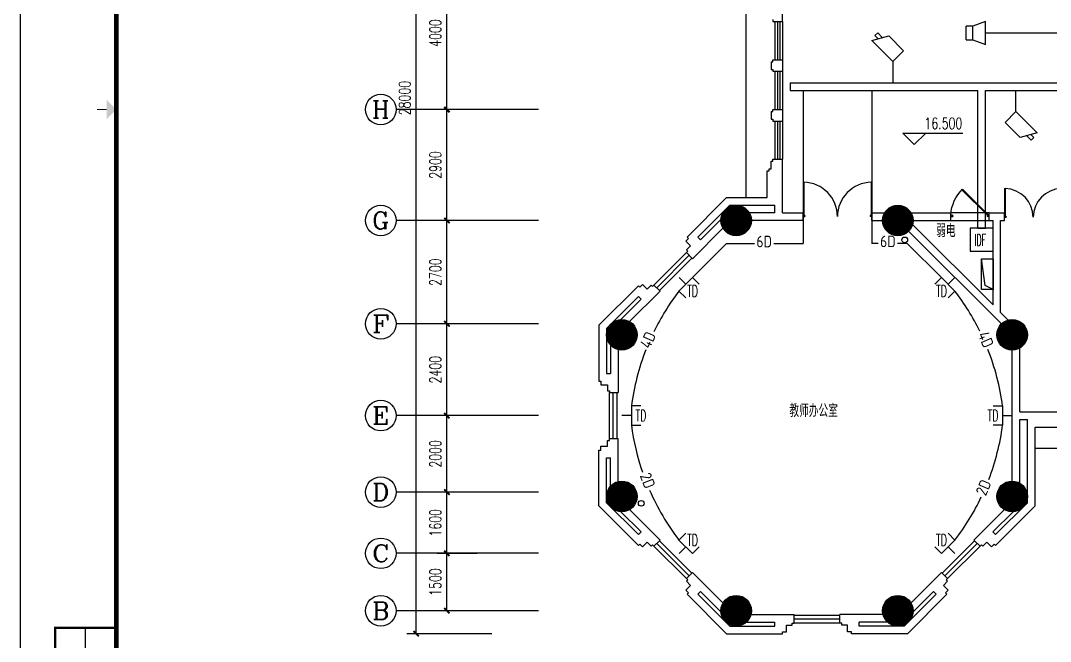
# Model space of a CAD drawing. Extents: x 190999 to 834799, y -200814 to 215286.
# Drawn here: x 190999 to 217912, y -68266 to -52039 of the extents above; entities that cross this region are included whole.
import ezdxf
from ezdxf.enums import TextEntityAlignment as Align

# ---------------------------------------------------------------- set-up
doc = ezdxf.new("R2010")
doc.units = 0
doc.header["$LTSCALE"] = 1000
doc.header["$MEASUREMENT"] = 0
for name, color, linetype in [('00-EQUIP', 3, 'Continuous'), ('00-SIG_TEXT', 7, 'Continuous'), ('00-WIRE-4', 6, 'Continuous'), ('A-墙线', 2, 'Continuous'), ('A-外包装修', 250, 'Continuous'), ('A-外窗', 145, 'Continuous'), ('A-门', 167, 'Continuous'), ('AXIS', 3, 'Continuous'), ('AXIS_TEXT', 7, 'Continuous'), ('COLUMN', 2, 'Continuous'), ('DIM_ELEV', 3, 'Continuous'), ('PUB_HATCH', 250, 'Continuous'), ('PUB_TEXT', 7, 'Continuous'), ('WALL', 4, 'Continuous'), ('图框', 189, 'Continuous'), ('房间名称', 7, 'Continuous'), ('桥架', 1, 'Continuous'), ('电井开洞', 6, 'Continuous'), ('雨水管', 3, 'Continuous')]:
    doc.layers.add(name, color=color, linetype=linetype)
doc.styles.add('-GBCBIGGBENOR', font='GBENOR.shx', dxfattribs={"bigfont": 'GBCBIG.shx'})
doc.styles.add('_COMPLEX', font='COMPLEX.shx', dxfattribs={"width": 0.5})
doc.styles.add('_TCH_AXIS', font='COMPLEX', dxfattribs={"bigfont": 'GBCBIG'})
doc.styles.add('_TCH_DIM', font='SIMPLEX', dxfattribs={"bigfont": 'GBCBIG'})
doc.styles.add('COMPLEX', font='COMPLEX')
doc.styles.add('DIM_FONT', font='SIMPLEX', dxfattribs={"width": 0.7, "bigfont": 'GBCBIG'})
doc.styles.get("Standard").update_dxf_attribs({"font": 'simhei.ttf'})
doc.dimstyles.new('DIMN', dxfattribs={"dimtxt": 300, "dimasz": 100, "dimexe": 250, "dimexo": 300, "dimgap": 150, "dimtad": 1, "dimdec": 0, "dimzin": 0, "dimdsep": 46, "dimtxsty": 'DIM_FONT', "dimblk": 'ARCHTICK', "dimcen": 0.09, "dimclrt": 7, "dimazin": 2, "dimtfac": 1, "dimtdec": 0, "dimtix": 1, "dimtmove": 2, "dimatfit": 3, "dimfxl": 0, "dimtolj": 1, "dimtzin": 0, "dimarcsym": 0})

# ---------------------------------------------------------------- blocks, each defined once
blk = doc.blocks.new('TJAD_TK_A0')
at = {"layer": '图框'}
for p, q in [((973, -441.7), (973, 399.3)), ((990, -412.7), (990, -156.7))]:
    blk.add_line(p, q, dxfattribs=at)
at = {"layer": '图框', "const_width": 1.2}
blk.add_lwpolyline([(2152, -431.7), (2152, 389.3), (998, 389.3), (998, -431.7)], close=True, dxfattribs=at)
at = {"layer": '图框'}
for points, const_width in [([(995.5, -21.2), (993, -21.2)], 0.3), ([(998, -431.7), (982, -431.7), (982, -156.7), (998, -156.7)], 0.6)]:
    blk.add_lwpolyline(points, dxfattribs=dict(at, const_width=const_width))
blk.add_solid([(995.5, -23.7), (995.5, -18.7), (998, -21.2)], dxfattribs=at)
blk = doc.blocks.new('m1800')
at = {"layer": 'A-墙线'}
for p, q in [((-900, -100), (-900, 100)), ((900, -100), (900, 100))]:
    blk.add_line(p, q, dxfattribs=at)
at = {"layer": 'A-门'}
for p, q in [((-900, 900), (-900, 0)), ((-900, 900), (-880, 900)), ((-880, 900), (-880, 50)), ((880, 900), (880, 50)), ((900, 900), (880, 900)), ((900, 900), (900, 0)), ((-900, 50), (-870, 50)), ((-900, 0), (-850, 0)), ((-870, 50), (-870, 30)), ((-870, 30), (-850, 30)), ((-850, 30), (-850, 0)), ((850, 30), (850, 0)), ((870, 30), (850, 30)), ((900, 0), (850, 0)), ((870, 50), (870, 30)), ((900, 50), (870, 50))]:
    blk.add_line(p, q, dxfattribs=at)
for centre, start, end in [((-900, 0), 0, 88.7267), ((900, 0), 91.2733, 180)]:
    blk.add_arc(centre, 900, start, end, dxfattribs=at)
blk = doc.blocks.new('bfm01')
at = {"layer": 'A-墙线'}
for p, q in [((-200, 0), (0, 0)), ((-200, -1000), (0, -1000))]:
    blk.add_line(p, q, dxfattribs=at)
at = {"layer": 'A-门'}
for p, q in [((-200, -1000), (-200, 0)), ((-100, 0), (-100, -50)), ((-70, -50), (-100, -50)), ((-50, -30), (-70, -30)), ((-70, -30), (-70, -50)), ((-64, -44), (-50, -30)), ((-64, -44), (603, -711)), ((-50, 0), (-50, -30)), ((-50, -30), (617, -697)), ((0, 0), (0, -1000)), ((-70, -950), (-100, -950)), ((-100, -1000), (-100, -950)), ((-50, -1000), (-100, -1000)), ((-70, -970), (-70, -950)), ((-50, -970), (-70, -970)), ((-50, -1000), (-50, -970))]:
    blk.add_line(p, q, dxfattribs=at)
blk.add_arc((-100, 0), 1000, 272.866, 315.8103, dxfattribs=at)
blk = doc.blocks.new('_ArchTick')
at = {"const_width": 0.5}
blk.add_lwpolyline([(-0.7, -0.7), (0.7, 0.7)], dxfattribs=at)
blk = doc.blocks.new('*D1325')
at = {"layer": 'AXIS', "color": 0, "lineweight": -2}
for p, q in [((202933, -50364), (201889, -50364)), ((202139, -54364), (202139, -50364)), ((202933, -54364), (201889, -54364))]:
    blk.add_line(p, q, dxfattribs=at)
at = {"layer": 'Defpoints', "color": 0}
for p in [(202139, -50364), (203233, -50364), (203233, -54364)]:
    blk.add_point(p, dxfattribs=at)
at = {"layer": 'AXIS', "color": 0, "lineweight": -2, "xscale": 100, "yscale": 100, "zscale": 100}
for p, rotation in [((202139, -50364), 90), ((202139, -54364), 270)]:
    blk.add_blockref('_ArchTick', p, dxfattribs=dict(at, rotation=rotation))
at = {"layer": 'AXIS', "color": 7, "insert": (201839, -52364), "char_height": 300, "attachment_point": 5, "rotation": 90, "style": 'DIM_FONT'}
blk.add_mtext('\\A1;4000', dxfattribs=at)
blk = doc.blocks.new('*D1326')
at = {"layer": 'AXIS', "color": 0, "lineweight": -2}
for p, q in [((202933, -54364), (201889, -54364)), ((202139, -57264), (202139, -54364)), ((202933, -57264), (201889, -57264))]:
    blk.add_line(p, q, dxfattribs=at)
at = {"layer": 'Defpoints', "color": 0}
for p in [(202139, -54364), (203233, -54364), (203233, -57264)]:
    blk.add_point(p, dxfattribs=at)
at = {"layer": 'AXIS', "color": 0, "lineweight": -2, "xscale": 100, "yscale": 100, "zscale": 100}
for p, rotation in [((202139, -54364), 90), ((202139, -57264), 270)]:
    blk.add_blockref('_ArchTick', p, dxfattribs=dict(at, rotation=rotation))
at = {"layer": 'AXIS', "color": 7, "insert": (201839, -55814), "char_height": 300, "attachment_point": 5, "rotation": 90, "style": 'DIM_FONT'}
blk.add_mtext('\\A1;2900', dxfattribs=at)
blk = doc.blocks.new('*D1327')
at = {"layer": 'AXIS', "color": 0, "lineweight": -2}
for p, q in [((202933, -57264), (201889, -57264)), ((202139, -59964), (202139, -57264)), ((202933, -59964), (201889, -59964))]:
    blk.add_line(p, q, dxfattribs=at)
at = {"layer": 'Defpoints', "color": 0}
for p in [(202139, -57264), (203233, -57264), (203233, -59964)]:
    blk.add_point(p, dxfattribs=at)
at = {"layer": 'AXIS', "color": 0, "lineweight": -2, "xscale": 100, "yscale": 100, "zscale": 100}
for p, rotation in [((202139, -57264), 90), ((202139, -59964), 270)]:
    blk.add_blockref('_ArchTick', p, dxfattribs=dict(at, rotation=rotation))
at = {"layer": 'AXIS', "color": 7, "insert": (201839, -58614), "char_height": 300, "attachment_point": 5, "rotation": 90, "style": 'DIM_FONT'}
blk.add_mtext('\\A1;2700', dxfattribs=at)
blk = doc.blocks.new('*D1328')
at = {"layer": 'AXIS', "color": 0, "lineweight": -2}
for p, q in [((202933, -59964), (201889, -59964)), ((202139, -62364), (202139, -59964)), ((202933, -62364), (201889, -62364))]:
    blk.add_line(p, q, dxfattribs=at)
at = {"layer": 'Defpoints', "color": 0}
for p in [(202139, -59964), (203233, -59964), (203233, -62364)]:
    blk.add_point(p, dxfattribs=at)
at = {"layer": 'AXIS', "color": 0, "lineweight": -2, "xscale": 100, "yscale": 100, "zscale": 100}
for p, rotation in [((202139, -59964), 90), ((202139, -62364), 270)]:
    blk.add_blockref('_ArchTick', p, dxfattribs=dict(at, rotation=rotation))
at = {"layer": 'AXIS', "color": 7, "insert": (201839, -61164), "char_height": 300, "attachment_point": 5, "rotation": 90, "style": 'DIM_FONT'}
blk.add_mtext('\\A1;2400', dxfattribs=at)
blk = doc.blocks.new('*D1329')
at = {"layer": 'AXIS', "color": 0, "lineweight": -2}
for p, q in [((202933, -62364), (201889, -62364)), ((202139, -64364), (202139, -62364)), ((202933, -64364), (201889, -64364))]:
    blk.add_line(p, q, dxfattribs=at)
at = {"layer": 'Defpoints', "color": 0}
for p in [(202139, -62364), (203233, -62364), (203233, -64364)]:
    blk.add_point(p, dxfattribs=at)
at = {"layer": 'AXIS', "color": 0, "lineweight": -2, "xscale": 100, "yscale": 100, "zscale": 100}
for p, rotation in [((202139, -62364), 90), ((202139, -64364), 270)]:
    blk.add_blockref('_ArchTick', p, dxfattribs=dict(at, rotation=rotation))
at = {"layer": 'AXIS', "color": 7, "insert": (201839, -63364), "char_height": 300, "attachment_point": 5, "rotation": 90, "style": 'DIM_FONT'}
blk.add_mtext('\\A1;2000', dxfattribs=at)
blk = doc.blocks.new('*D1330')
at = {"layer": 'AXIS', "color": 0, "lineweight": -2}
for p, q in [((202933, -64364), (201889, -64364)), ((202139, -65964), (202139, -64364)), ((202933, -65964), (201889, -65964))]:
    blk.add_line(p, q, dxfattribs=at)
at = {"layer": 'Defpoints', "color": 0}
for p in [(202139, -64364), (203233, -64364), (203233, -65964)]:
    blk.add_point(p, dxfattribs=at)
at = {"layer": 'AXIS', "color": 0, "lineweight": -2, "xscale": 100, "yscale": 100, "zscale": 100}
for p, rotation in [((202139, -64364), 90), ((202139, -65964), 270)]:
    blk.add_blockref('_ArchTick', p, dxfattribs=dict(at, rotation=rotation))
at = {"layer": 'AXIS', "color": 7, "insert": (201839, -65164), "char_height": 300, "attachment_point": 5, "rotation": 90, "style": 'DIM_FONT'}
blk.add_mtext('\\A1;1600', dxfattribs=at)
blk = doc.blocks.new('*D1331')
at = {"layer": 'AXIS', "color": 0, "lineweight": -2}
for p, q in [((202933, -65964), (201889, -65964)), ((202139, -67464), (202139, -65964)), ((202933, -67464), (201889, -67464))]:
    blk.add_line(p, q, dxfattribs=at)
at = {"layer": 'Defpoints', "color": 0}
for p in [(202139, -65964), (203233, -65964), (203233, -67464)]:
    blk.add_point(p, dxfattribs=at)
at = {"layer": 'AXIS', "color": 0, "lineweight": -2, "xscale": 100, "yscale": 100, "zscale": 100}
for p, rotation in [((202139, -65964), 90), ((202139, -67464), 270)]:
    blk.add_blockref('_ArchTick', p, dxfattribs=dict(at, rotation=rotation))
at = {"layer": 'AXIS', "color": 7, "insert": (201839, -66714), "char_height": 300, "attachment_point": 5, "rotation": 90, "style": 'DIM_FONT'}
blk.add_mtext('\\A1;1500', dxfattribs=at)
blk = doc.blocks.new('*D1332')
at = {"layer": 'AXIS', "color": 0, "lineweight": -2}
for p, q in [((203311, -40064), (201089, -40064)), ((201339, -68064), (201339, -40064)), ((203311, -68064), (201089, -68064))]:
    blk.add_line(p, q, dxfattribs=at)
at = {"layer": 'Defpoints', "color": 0}
for p in [(201339, -40064), (203611, -40064), (203611, -68064)]:
    blk.add_point(p, dxfattribs=at)
at = {"layer": 'AXIS', "color": 0, "lineweight": -2, "xscale": 100, "yscale": 100, "zscale": 100}
for p, rotation in [((201339, -40064), 90), ((201339, -68064), 270)]:
    blk.add_blockref('_ArchTick', p, dxfattribs=dict(at, rotation=rotation))
at = {"layer": 'AXIS', "color": 7, "insert": (201039, -54064), "char_height": 300, "attachment_point": 5, "rotation": 90, "style": 'DIM_FONT'}
blk.add_mtext('\\A1;28000', dxfattribs=at)
blk = doc.blocks.new('_YZH')
blk.add_circle((0, 0), 0.5)
at = {"layer": 'PUB_HATCH', "const_width": 0.5}
blk.add_lwpolyline([(-0.25, 0, 1), (0.25, 0, 1)], format="xyb", close=True, dxfattribs=at)
blk = doc.blocks.new('_AXISO')
blk.add_circle((0, 0), 0.5)
at = {"layer": 'AXIS_TEXT', "style": 'COMPLEX', "width": 1.041667}
blk.add_attdef('A', text='', height=0.56, dxfattribs=at).set_placement((-0.25, -0.28), (0.25, -0.28), align=Align.FIT)
blk = doc.blocks.new('_LINKPT1')
at = {"color": 0}
blk.add_line((0, 0), (0, 0), dxfattribs=at)
blk = doc.blocks.new('IO37IMB6')
for p, q in [((-0.5, 0.499), (-0.5, 0.999)), ((0.5, 0.999), (0.5, 0.499)), ((0.5, 0.499), (-0.5, 0.499)), ((0, 0.5), (0, 0))]:
    blk.add_line(p, q)
at = {"xscale": 0.002, "yscale": 0.002, "zscale": 0.002}
for p in [(0, 1.384), (-0.5, 0.499), (0, 0), (0.5, 0.499)]:
    blk.add_blockref('_LINKPT1', p, dxfattribs=at)
at = {"style": '_COMPLEX', "width": 0.6, "flags": 8}
blk.add_attdef('$TEXT$', text='', height=0.6, dxfattribs=at).set_placement((0, 1), align=Align.MIDDLE_CENTER)
at = {"flags": 9}
blk.add_attdef('A', (0, 0), '', height=0.00002, dxfattribs=at)
blk = doc.blocks.new('OS28WV87')
for p, q in [((0.35, 0.35), (1, 0.6)), ((1, 0.6), (1, -0.6)), ((0, 0.35), (0, -0.35)), ((0, 0.35), (0.35, 0.35)), ((0.35, 0.35), (0.35, -0.35)), ((0.35, -0.35), (0, -0.35)), ((1, -0.6), (0.35, -0.35))]:
    blk.add_line(p, q)
at = {"xscale": 0.002, "yscale": 0.002, "zscale": 0.002}
for p in [(0, 0), (0.175, 0.35), (1, 0), (0.175, -0.35)]:
    blk.add_blockref('_LINKPT1', p, dxfattribs=at)
at = {"flags": 9}
blk.add_attdef('A', (0, 0), '', height=0.00002, dxfattribs=at)
blk = doc.blocks.new('_I71UQN')
for p, q in [((-0.837, 0.1), (-0.609, 0.1)), ((-0.837, -0.1), (-0.837, 0.1)), ((-0.78, 0.4), (-0.323, -0.4)), ((0.78, 0.4), (-0.78, 0.4)), ((0.78, 0.4), (0.78, -0.4)), ((-0.837, -0.1), (-0.494, -0.1)), ((0.78, -0.4), (-0.323, -0.4))]:
    blk.add_line(p, q)
at = {"xscale": 0.002, "yscale": 0.002, "zscale": 0.002}
for p in [(0, 0.4), (0.78, 0), (0, -0.4)]:
    blk.add_blockref('_LINKPT1', p, dxfattribs=at)
at = {"flags": 9}
blk.add_attdef('A', (0, 0), '', height=0.00002, dxfattribs=at)

msp = doc.modelspace()

# ---------------------------------------------------------------- linework, layer by layer
at = {"layer": '00-EQUIP'}
for points in [[(215811.6, -58063.5), (216411.6, -58063.5), (216411.6, -57463.5), (215811.6, -57463.5)], [(216111.6, -58263.5), (216411.6, -58263.5), (216411.6, -59063.5), (216111.6, -59063.5)]]:
    msp.add_lwpolyline(points, close=True, dxfattribs=at)
at = {"layer": '00-WIRE-4'}
for p, q in [((222727.8, -52363.5), (216211.6, -52363.5)), ((213792.6, -53109.6), (213792.6, -53663.5)), ((211447.2, -53863.5), (211447.2, -57863.6)), ((213247.2, -53863.5), (213247.2, -57860.8)), ((217012.1, -54417.5), (217012.1, -53863.5)), ((213409.6, -57860.8), (213247.2, -57860.8)), ((214170.9, -57860.8), (213918.8, -57860.8)), ((214170.9, -57860.8), (215064.7, -58754.5)), ((209449.5, -57863.6), (208558.6, -58754.5)), ((209449.5, -57863.6), (210176.1, -57863.6)), ((210685.3, -57863.6), (211447.2, -57863.6))]:
    msp.add_line(p, q, dxfattribs=at)
for centre, start, end in [((213240, -62955), 142.61919, 153.93196), ((210383.2, -62955), 26.18517, 37.38081), ((213240, -62955), 158.62448, 172.35795), ((210383.2, -62955), 7.64205, 21.49265), ((213240, -61769.7), 187.64205, 199.11569), ((210383.2, -61769.7), 339.09077, 352.35795), ((213240, -61769.7), 203.63982, 217.38081), ((210383.2, -61769.7), 322.61919, 334.56664)]:
    msp.add_arc(centre, 6336.4, start, end, dxfattribs=at)
at = {"layer": 'A-墙线'}
for p, q in [((210911.6, -52063.5), (210911.6, -50663.5)), ((210661.6, -52013.5), (210661.6, -52063.5)), ((210661.6, -52063.5), (210911.6, -52063.5)), ((210611.6, -53113.5), (210611.6, -53313.5)), ((210611.6, -53113.5), (210661.6, -53113.5)), ((210661.6, -53113.5), (210661.6, -53063.5)), ((210661.6, -53063.5), (210911.6, -53063.5)), ((210911.6, -53063.5), (210911.6, -53363.5)), ((210611.6, -53313.5), (210661.6, -53313.5)), ((210661.6, -53313.5), (210661.6, -53363.5)), ((210661.6, -53363.5), (210911.6, -53363.5)), ((210661.6, -54413.5), (210661.6, -54363.5)), ((210661.6, -54363.5), (210911.6, -54363.5)), ((210911.6, -54363.5), (210911.6, -54663.5)), ((210611.6, -54413.5), (210611.6, -54613.5)), ((210611.6, -54413.5), (210661.6, -54413.5)), ((210611.6, -54613.5), (210661.6, -54613.5)), ((210661.6, -54613.5), (210661.6, -54663.5)), ((210661.6, -54663.5), (210911.6, -54663.5)), ((210661.6, -55713.5), (210661.6, -55663.5)), ((210661.6, -55663.5), (210911.6, -55663.5)), ((210911.6, -57063.5), (210911.6, -55663.5)), ((210511.6, -56663.5), (210511.6, -55963.5)), ((210511.6, -55963.5), (210561.6, -55963.5)), ((210561.6, -55913.5), (210611.6, -55913.5)), ((210561.6, -55963.5), (210561.6, -55913.5)), ((210611.6, -55713.5), (210661.6, -55713.5)), ((210611.6, -55913.5), (210611.6, -55713.5)), ((209450.8, -56663.5), (208417.7, -57696.6)), ((209450.8, -56663.5), (210511.6, -56663.5)), ((209533.7, -56863.5), (208700.6, -57696.6)), ((209533.7, -56863.5), (210711.6, -56863.5)), ((210711.6, -57063.5), (210711.6, -56863.5)), ((209300.1, -57238.5), (208771.3, -57767.3)), ((210711.6, -57063.5), (210045.8, -57063.5)), ((211447.2, -57263.5), (210099.1, -57263.5)), ((210911.6, -57063.5), (211447.2, -57063.5)), ((211447.2, -57263.5), (211447.2, -57063.5)), ((213247.2, -57063.5), (213577.8, -57063.5)), ((213247.2, -57263.5), (213524.2, -57263.5)), ((214270.6, -57063.5), (215311.6, -57063.5)), ((214324.2, -57263.5), (215311.6, -57263.5)), ((215311.6, -57263.5), (215311.6, -57063.5)), ((216311.6, -57063.5), (216711.6, -57063.5)), ((216311.6, -57263.5), (216311.6, -57063.5)), ((216311.6, -57263.5), (216411.6, -57263.5)), ((216411.6, -59468.2), (216411.6, -57263.5)), ((216611.6, -59668.2), (216611.6, -57263.5)), ((216611.6, -57263.5), (216711.6, -57263.5)), ((216711.6, -57263.5), (216711.6, -57063.5)), ((209354.8, -57466.7), (208559.2, -58262.3)), ((214207, -57546.4), (216629.4, -59968.8)), ((214310.6, -57367.1), (216411.6, -59468.2)), ((208453.1, -57732), (208382.4, -57802.7)), ((208382.4, -57802.7), (208506.1, -57926.4)), ((208417.7, -57696.6), (208453.1, -57732)), ((208700.6, -57696.6), (208771.3, -57767.3)), ((208506.1, -57926.4), (208400.1, -58032.5)), ((208400.1, -58032.5), (208435.4, -58067.8)), ((208435.4, -58067.8), (208400.1, -58103.2)), ((208400.1, -58103.2), (208559.2, -58262.3)), ((207180.3, -59004.8), (207251, -58934)), ((207251, -58934), (207374.8, -59057.8)), ((206111.8, -60002.5), (207144.9, -58969.4)), ((206915, -59906.5), (207710.6, -59110.8)), ((207144.9, -58969.4), (207180.3, -59004.8)), ((207374.8, -59057.8), (207480.8, -58951.7)), ((207480.8, -58951.7), (207516.2, -58987.1)), ((207516.2, -58987.1), (207551.5, -58951.7)), ((207551.5, -58951.7), (207710.6, -59110.8)), ((206311.8, -60085.3), (207144.9, -59252.2)), ((206686.8, -59851.8), (207215.7, -59323)), ((207144.9, -59252.2), (207215.7, -59323)), ((216611.6, -59668.2), (216811.6, -59868.2)), ((206111.8, -60002.5), (206111.8, -61463.5)), ((206311.8, -60085.3), (206311.8, -61263.5)), ((206411.8, -60515.6), (206411.8, -61263.5)), ((206611.8, -60638.3), (206611.8, -61763.5)), ((216911.8, -64076), (216911.8, -60651)), ((217111.8, -62263.5), (217111.8, -60597.4)), ((206311.8, -61263.5), (206411.8, -61263.5)), ((206111.8, -61463.5), (206161.8, -61463.5)), ((206161.8, -61463.5), (206161.8, -61563.5)), ((206161.8, -61563.5), (206336.8, -61563.5)), ((206336.8, -61563.5), (206336.8, -61713.5)), ((206336.8, -61713.5), (206386.8, -61713.5)), ((206386.8, -61713.5), (206386.8, -61763.5)), ((206386.8, -61763.5), (206611.8, -61763.5)), ((217111.8, -62463.5), (217311.8, -62463.5)), ((217111.8, -64129.6), (217111.8, -62463.5)), ((217311.8, -64641.7), (217311.8, -62463.5)), ((217511.8, -64724.5), (217511.8, -62663.5)), ((206386.8, -63013.5), (206386.8, -62963.5)), ((206386.8, -62963.5), (206611.8, -62963.5)), ((206611.8, -64088.7), (206611.8, -62963.5)), ((206161.8, -63263.5), (206161.8, -63163.5)), ((206161.8, -63163.5), (206336.8, -63163.5)), ((206336.8, -63163.5), (206336.8, -63013.5)), ((206336.8, -63013.5), (206386.8, -63013.5)), ((206111.8, -64724.5), (206111.8, -63263.5)), ((206111.8, -63263.5), (206161.8, -63263.5)), ((206311.8, -64641.7), (206311.8, -63463.5)), ((206311.8, -63463.5), (206411.8, -63463.5)), ((206411.8, -64211.4), (206411.8, -63463.5)), ((206111.8, -64724.5), (207144.9, -65757.6)), ((206311.8, -64641.7), (207144.9, -65474.8)), ((206915, -64820.6), (207710.6, -65616.2)), ((216708.7, -64820.6), (215913.1, -65616.2)), ((217311.8, -64641.7), (216478.8, -65474.8)), ((217511.8, -64724.5), (216478.8, -65757.6)), ((206686.8, -64875.2), (207215.7, -65404.1)), ((216936.9, -64875.2), (216408, -65404.1)), ((207144.9, -65474.8), (207215.7, -65404.1)), ((207551.5, -65775.3), (207710.6, -65616.2)), ((216072.2, -65775.3), (215913.1, -65616.2)), ((216478.8, -65474.8), (216408, -65404.1)), ((207144.9, -65757.6), (207180.3, -65722.3)), ((207180.3, -65722.3), (207251, -65793)), ((207251, -65793), (207374.8, -65669.2)), ((207374.8, -65669.2), (207480.8, -65775.3)), ((207480.8, -65775.3), (207516.2, -65740)), ((207516.2, -65740), (207551.5, -65775.3)), ((216107.5, -65740), (216072.2, -65775.3)), ((216142.9, -65775.3), (216107.5, -65740)), ((216248.9, -65669.2), (216142.9, -65775.3)), ((216372.7, -65793), (216248.9, -65669.2)), ((216443.4, -65722.3), (216372.7, -65793)), ((216478.8, -65757.6), (216443.4, -65722.3)), ((208400.1, -66623.8), (208559.2, -66464.7)), ((209354.8, -67260.4), (208559.2, -66464.7)), ((214268.9, -67260.4), (215064.5, -66464.7)), ((215223.6, -66623.8), (215064.5, -66464.7)), ((208435.4, -66659.2), (208400.1, -66623.8)), ((208400.1, -66694.5), (208435.4, -66659.2)), ((208506.1, -66800.6), (208400.1, -66694.5)), ((215117.6, -66800.6), (215223.6, -66694.5)), ((215188.3, -66659.2), (215223.6, -66623.8)), ((215223.6, -66694.5), (215188.3, -66659.2)), ((208382.4, -66924.4), (208506.1, -66800.6)), ((208453.1, -66995.1), (208382.4, -66924.4)), ((208417.7, -67030.4), (208453.1, -66995.1)), ((208700.6, -67030.4), (208771.3, -66959.7)), ((209300.1, -67488.6), (208771.3, -66959.7)), ((214323.6, -67488.6), (214852.4, -66959.7)), ((214923.1, -67030.4), (214852.4, -66959.7)), ((215241.3, -66924.4), (215117.6, -66800.6)), ((215170.6, -66995.1), (215241.3, -66924.4)), ((215206, -67030.4), (215170.6, -66995.1)), ((209450.8, -68063.5), (208417.7, -67030.4)), ((209533.7, -67863.5), (208700.6, -67030.4)), ((214090, -67863.5), (214923.1, -67030.4)), ((214172.9, -68063.5), (215206, -67030.4)), ((209963.9, -67763.5), (210711.8, -67763.5)), ((210086.7, -67563.5), (211211.8, -67563.5)), ((210711.8, -67863.5), (210711.8, -67763.5)), ((211161.8, -67838.5), (211161.8, -67788.5)), ((211161.8, -67788.5), (211211.8, -67788.5)), ((211211.8, -67788.5), (211211.8, -67563.5)), ((213537, -67563.5), (212411.8, -67563.5)), ((212411.8, -67788.5), (212411.8, -67563.5)), ((212461.8, -67788.5), (212411.8, -67788.5)), ((212461.8, -67838.5), (212461.8, -67788.5)), ((213659.8, -67763.5), (212911.8, -67763.5)), ((212911.8, -67863.5), (212911.8, -67763.5)), ((209450.8, -68063.5), (210911.8, -68063.5)), ((209533.7, -67863.5), (210711.8, -67863.5)), ((210911.8, -68063.5), (210911.8, -68013.5)), ((210911.8, -68013.5), (211011.8, -68013.5)), ((211011.8, -68013.5), (211011.8, -67838.5)), ((211011.8, -67838.5), (211161.8, -67838.5)), ((212611.8, -67838.5), (212461.8, -67838.5)), ((212611.8, -68013.5), (212611.8, -67838.5)), ((212711.8, -68013.5), (212611.8, -68013.5)), ((212711.8, -68063.5), (212711.8, -68013.5)), ((214172.9, -68063.5), (212711.8, -68063.5)), ((214090, -67863.5), (212911.8, -67863.5))]:
    msp.add_line(p, q, dxfattribs=at)
at = {"layer": 'A-外包装修'}
for p, q in [((209961.6, -56663.5), (209961.6, -41513.5)), ((217512.8, -63213.5), (218711.6, -63213.5))]:
    msp.add_line(p, q, dxfattribs=at)
at = {"layer": 'A-外窗'}
for p, q in [((210711.6, -52063.5), (210711.6, -53063.5)), ((210781.6, -52063.5), (210781.6, -53063.5)), ((210841.6, -52063.5), (210841.6, -53063.5)), ((210911.6, -52063.5), (210911.6, -53063.5)), ((210711.6, -53363.5), (210711.6, -54363.5)), ((210781.6, -53363.5), (210781.6, -54363.5)), ((210841.6, -53363.5), (210841.6, -54363.5)), ((210911.6, -53363.5), (210911.6, -54363.5)), ((210711.6, -54663.5), (210711.6, -55663.5)), ((210781.6, -54663.5), (210781.6, -55663.5)), ((210841.6, -54663.5), (210841.6, -55663.5)), ((210911.6, -54663.5), (210911.6, -55663.5)), ((207551.5, -58951.7), (208400.1, -58103.2)), ((207622.2, -59022.4), (208470.8, -58173.9)), ((207693, -59093.1), (208541.5, -58244.6)), ((206386.8, -62963.5), (206386.8, -61763.5)), ((206486.8, -62963.5), (206486.8, -61763.5)), ((206586.8, -62963.5), (206586.8, -61763.5)), ((207693, -65633.9), (208541.5, -66482.4)), ((215930.7, -65633.9), (215082.2, -66482.4)), ((207551.5, -65775.3), (208400.1, -66623.8)), ((207622.2, -65704.6), (208470.8, -66553.1)), ((216001.5, -65704.6), (215152.9, -66553.1)), ((216072.2, -65775.3), (215223.6, -66623.8)), ((212411.8, -67588.5), (211211.8, -67588.5)), ((212411.8, -67688.5), (211211.8, -67688.5)), ((212411.8, -67788.5), (211211.8, -67788.5))]:
    msp.add_line(p, q, dxfattribs=at)
at = {"layer": 'AXIS'}
for p, q in [((204533.1, -54363.5), (200811.6, -54363.5)), ((204533.1, -57263.5), (200811.6, -57263.5)), ((204533.1, -59963.5), (200811.6, -59963.5)), ((204533.1, -62363.5), (200811.6, -62363.5)), ((204533.1, -64363.5), (200811.6, -64363.5)), ((204533.1, -65963.5), (200811.6, -65963.5)), ((204533.1, -67463.5), (200811.6, -67463.5))]:
    msp.add_line(p, q, dxfattribs=at)
at = {"layer": 'DIM_ELEV'}
for p, q in [((214354.5, -55278.9), (214054.5, -54978.9)), ((214054.5, -54978.9), (215619.5, -54978.9)), ((214354.5, -55278.9), (214654.5, -54978.9))]:
    msp.add_line(p, q, dxfattribs=at)
at = {"layer": 'WALL'}
for p, q in [((217111.8, -62263.5), (218111.6, -62263.5)), ((217511.8, -62663.5), (218111.6, -62663.5))]:
    msp.add_line(p, q, dxfattribs=at)
at = {"layer": '桥架'}
for p, q in [((211111.6, -53663.5), (283811.6, -53663.5)), ((211111.6, -53663.5), (211111.6, -53863.5)), ((211111.6, -53863.5), (216011.6, -53863.5)), ((216011.6, -57463.5), (216011.6, -53863.5)), ((216211.6, -53863.5), (283811.6, -53863.5)), ((216211.6, -57463.5), (216211.6, -53863.5)), ((216011.6, -57463.5), (216211.6, -57463.5))]:
    msp.add_line(p, q, dxfattribs=at)
at = {"layer": '电井开洞', "color": 4}
msp.add_lwpolyline([(216411.6, -59063.5), (216111.6, -59063.5), (216111.6, -58263.5), (216411.6, -58263.5)], close=True, dxfattribs=at)
at = {"layer": '电井开洞'}
msp.add_lwpolyline([(216411.6, -59063.5), (216206.3, -58964.9), (216111.6, -58263.5)], dxfattribs=at)
at = {"layer": '雨水管'}
for centre in [(214104.6, -57770.6), (207218.9, -64656.3)]:
    msp.add_circle(centre, 75, dxfattribs=at)

# ---------------------------------------------------------------- block references
at = {"layer": '00-EQUIP', "yscale": 500, "zscale": 500}
for name, p, xscale, rotation in [('OS28WV87', (215711.6, -52363.5), -500, 180), ('_I71UQN', (213658.2, -52692.4), -499.9999999999999, 134.9999999999999), ('_I71UQN', (217146.5, -54834.7), -499.9999999999999, 314.9999999999998)]:
    msp.add_blockref(name, p, dxfattribs=dict(at, xscale=xscale, rotation=rotation))
at = {"layer": '00-EQUIP'}
ref = msp.add_blockref('IO37IMB6', (208205.4, -58754.9), dxfattribs=dict(at, xscale=500, yscale=500, zscale=500, rotation=225))
ref.add_attrib('$TEXT$', 'TD', dxfattribs={"layer": '0', "height": 300, "style": '_COMPLEX', "width": 0.6, "flags": 8}).set_placement((208558.9, -59108.4), align=Align.MIDDLE_CENTER)
ref = msp.add_blockref('IO37IMB6', (215417.9, -58754.9), dxfattribs=dict(at, xscale=-499.9999999999999, yscale=500, zscale=500, rotation=134.9999999999999))
ref.add_attrib('$TEXT$', 'TD', dxfattribs={"layer": '0', "height": 300, "style": '_COMPLEX', "width": 0.6, "flags": 8}).set_placement((215064.3, -59108.4), align=Align.MIDDLE_CENTER)
ref = msp.add_blockref('IO37IMB6', (206710.4, -62362.3), dxfattribs=dict(at, xscale=-500, yscale=500, zscale=500, rotation=270))
ref.add_attrib('$TEXT$', 'TD', dxfattribs={"layer": '0', "height": 300, "style": '_COMPLEX', "width": 0.6, "flags": 8}).set_placement((207210.4, -62362.3), align=Align.MIDDLE_CENTER)
ref = msp.add_blockref('IO37IMB6', (216912.8, -62362.3), dxfattribs=dict(at, xscale=500, yscale=500, zscale=500, rotation=90))
ref.add_attrib('$TEXT$', 'TD', dxfattribs={"layer": '0', "height": 300, "style": '_COMPLEX', "width": 0.6, "flags": 8}).set_placement((216412.8, -62362.3), align=Align.MIDDLE_CENTER)
ref = msp.add_blockref('IO37IMB6', (208205.4, -65969.8), dxfattribs=dict(at, xscale=-499.9999999999999, yscale=500, zscale=500, rotation=315))
ref.add_attrib('$TEXT$', 'TD', dxfattribs={"layer": '0', "height": 300, "style": '_COMPLEX', "width": 0.6, "flags": 8}).set_placement((208558.9, -65616.2), align=Align.MIDDLE_CENTER)
ref = msp.add_blockref('IO37IMB6', (215417.9, -65969.8), dxfattribs=dict(at, xscale=500, yscale=500, zscale=500, rotation=45.00000000000009))
ref.add_attrib('$TEXT$', 'TD', dxfattribs={"layer": '0', "height": 300, "style": '_COMPLEX', "width": 0.6, "flags": 8}).set_placement((215064.3, -65616.2), align=Align.MIDDLE_CENTER)
at = {"layer": 'A-门'}
msp.add_blockref('m1800', (212347.2, -57163.5), dxfattribs=at)
msp.add_blockref('m1800', (212347.2, -57163.5), dxfattribs=at)
at = {"layer": 'A-门', "xscale": -1, "rotation": 270}
msp.add_blockref('bfm01', (216311.6, -57063.5), dxfattribs=at)
at = {"layer": 'A-门', "xscale": 0.8333333332557231, "yscale": 0.8333333330228925, "zscale": 0.8333333333333334}
msp.add_blockref('m1800', (217461.6, -57180.2), dxfattribs=at)
at = {"layer": 'AXIS'}
ref = msp.add_blockref('_AXISO', (200411.6, -54363.5), dxfattribs=dict(at, xscale=800, yscale=800, zscale=800))
ref.add_attrib('A', 'H', dxfattribs={"layer": 'AXIS_TEXT', "height": 452.5, "style": '_TCH_AXIS', "width": 1.05}).set_placement((200185.4, -54589.8), (200637.9, -54589.8), align=Align.FIT)
ref = msp.add_blockref('_AXISO', (200411.6, -57263.5), dxfattribs=dict(at, xscale=800, yscale=800, zscale=800))
ref.add_attrib('A', 'G', dxfattribs={"layer": 'AXIS_TEXT', "height": 452.5, "style": '_TCH_AXIS', "width": 1.166667}).set_placement((200185.4, -57489.8), (200637.9, -57489.8), align=Align.FIT)
ref = msp.add_blockref('_AXISO', (200411.6, -59963.5), dxfattribs=dict(at, xscale=800, yscale=800, zscale=800))
ref.add_attrib('A', 'F', dxfattribs={"layer": 'AXIS_TEXT', "height": 452.5, "style": '_TCH_AXIS', "width": 1.3125}).set_placement((200185.4, -60189.8), (200637.9, -60189.8), align=Align.FIT)
ref = msp.add_blockref('_AXISO', (200411.6, -62363.5), dxfattribs=dict(at, xscale=800, yscale=800, zscale=800))
ref.add_attrib('A', 'E', dxfattribs={"layer": 'AXIS_TEXT', "height": 452.5, "style": '_TCH_AXIS', "width": 1.3125}).set_placement((200185.4, -62589.8), (200637.9, -62589.8), align=Align.FIT)
ref = msp.add_blockref('_AXISO', (200411.6, -64363.5), dxfattribs=dict(at, xscale=800, yscale=800, zscale=800))
ref.add_attrib('A', 'D', dxfattribs={"layer": 'AXIS_TEXT', "height": 452.5, "style": '_TCH_AXIS', "width": 1.235294}).set_placement((200185.4, -64589.8), (200637.9, -64589.8), align=Align.FIT)
ref = msp.add_blockref('_AXISO', (200411.6, -65963.5), dxfattribs=dict(at, xscale=800, yscale=800, zscale=800))
ref.add_attrib('A', 'C', dxfattribs={"layer": 'AXIS_TEXT', "height": 452.5, "style": '_TCH_AXIS', "width": 1.4}).set_placement((200185.4, -66189.8), (200637.9, -66189.8), align=Align.FIT)
ref = msp.add_blockref('_AXISO', (200411.6, -67463.5), dxfattribs=dict(at, xscale=800, yscale=800, zscale=800))
ref.add_attrib('A', 'B', dxfattribs={"layer": 'AXIS_TEXT', "height": 452.5, "style": '_TCH_AXIS', "width": 1.235294}).set_placement((200185.4, -67689.8), (200637.9, -67689.8), align=Align.FIT)
at = {"layer": 'COLUMN', "xscale": 800, "yscale": 800, "zscale": 800}
for p in [(209699.4, -57263.5), (213924.3, -57263.5), (206711.8, -60251), (216911.8, -60251), (206711.8, -64476), (216911.8, -64476), (209699.4, -67463.5), (213924.3, -67463.5)]:
    msp.add_blockref('_YZH', p, dxfattribs=at)
at = {"layer": '图框', "xscale": 100, "yscale": 100, "zscale": 100}
msp.add_blockref('TJAD_TK_A0', (93698.6, -52243.2), dxfattribs=at)

# ---------------------------------------------------------------- texts
at = {"layer": '00-EQUIP', "style": '_COMPLEX', "width": 0.5}
msp.add_text('IDF', height=300, dxfattribs=at).set_placement((215927.8, -57925.2))
at = {"layer": '00-SIG_TEXT', "style": '-GBCBIGGBENOR'}
for p in [(210430.7, -57813.6), (213664.2, -57810.8)]:
    msp.add_text('6D', height=300, dxfattribs=at).set_placement(p, align=Align.MIDDLE_CENTER)
for s, rotation, p in [('4D', 66.27822, (207393.2, -60385.7)), ('4D', 293.83891, (216224.8, -60373.8)), ('2D', 291.37776, (207386.2, -64061.2)), ('2D', 66.8287, (216162.5, -64243.3))]:
    msp.add_text(s, height=300, rotation=rotation, dxfattribs=at).set_placement(p, align=Align.MIDDLE_CENTER)
at = {"layer": 'PUB_TEXT', "style": '_TCH_DIM', "width": 0.705882}
msp.add_text('16.500', height=297.5, dxfattribs=at).set_placement((214619.5, -54874))
at = {"layer": '房间名称', "style": '_TCH_DIM'}
for s, p in [('弱电', (214928, -57698.7)), ('教师办公室', (211091.4, -62402.4))]:
    msp.add_text(s, height=337.59, dxfattribs=at).set_placement(p)

# ---------------------------------------------------------------- dimensions: what is measured, and where the dimension line sits
at = {"layer": 'AXIS'}
for p1, p2, distance, picture, middle in [((203610.9, -68063.5), (203610.9, -40063.5), 2272.2, '*D1332', (201038.7, -54063.5)), ((203233.1, -54363.5), (203233.1, -50363.5), 1094.4, '*D1325', (201838.7, -52363.5)), ((203233.1, -57263.5), (203233.1, -54363.5), 1094.4, '*D1326', (201838.7, -55813.5)), ((203233.1, -59963.5), (203233.1, -57263.5), 1094.4, '*D1327', (201838.7, -58613.5)), ((203233.1, -62363.5), (203233.1, -59963.5), 1094.4, '*D1328', (201838.7, -61163.5)), ((203233.1, -64363.5), (203233.1, -62363.5), 1094.4, '*D1329', (201838.7, -63363.5)), ((203233.1, -65963.5), (203233.1, -64363.5), 1094.4, '*D1330', (201838.7, -65163.5)), ((203233.1, -67463.5), (203233.1, -65963.5), 1094.4, '*D1331', (201838.7, -66713.5))]:
    dim = msp.add_aligned_dim(p1=p1, p2=p2, distance=distance, dimstyle='DIMN', dxfattribs=at)
    dim.commit()
    dim.dimension.update_dxf_attribs({"geometry": picture, "text_midpoint": middle})

doc.saveas('drawing.dxf')
